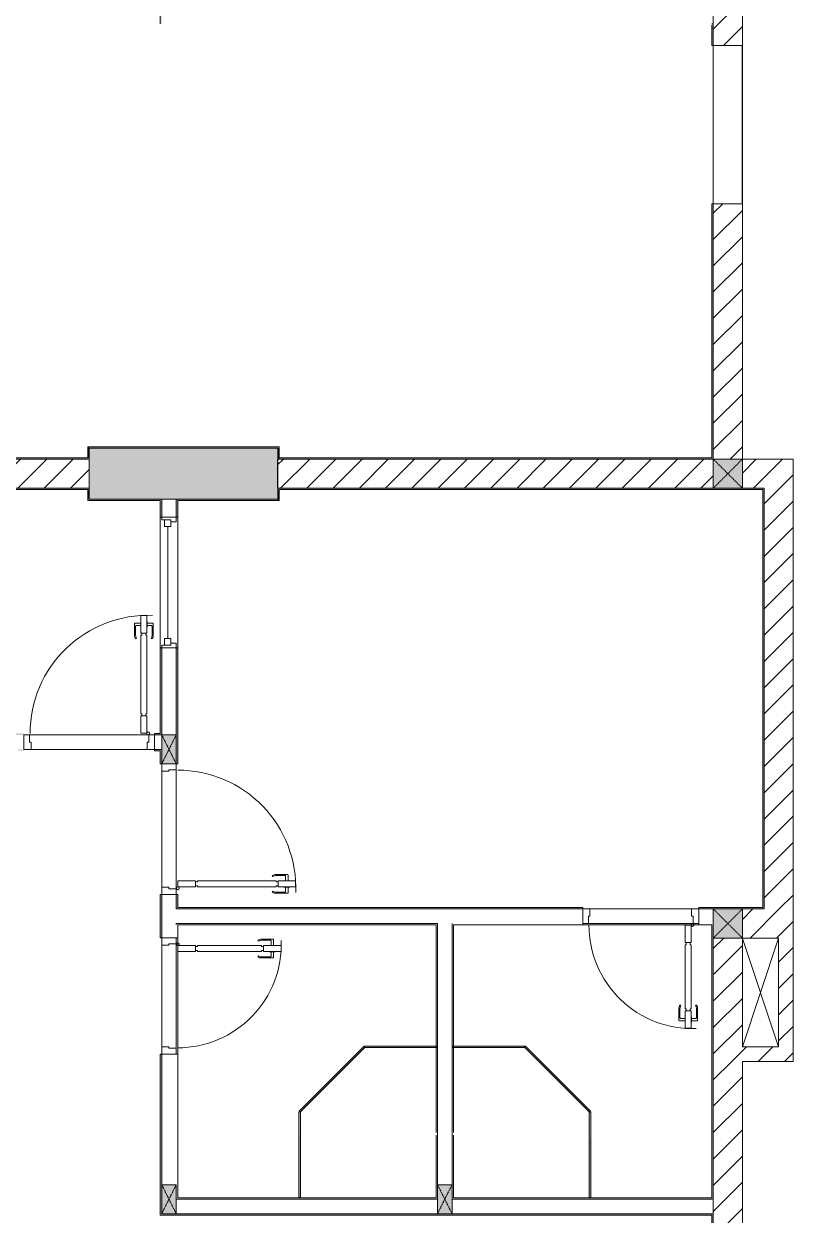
# Model space of a CAD drawing. Header units: millimetres. Extents: x 31499 to 223976, y 3719 to 80291.
# Drawn here: x 133724 to 139024, y 56627 to 64837 of the extents above; entities that cross this region are included whole.
import ezdxf

# ---------------------------------------------------------------- set-up
doc = ezdxf.new("R2010")
doc.units = ezdxf.units.MM
doc.linetypes.add('IMPORT-Dash _2_', pattern=[6, 3, -3])
for name, color, linetype, lineweight in [('0-2', 170, 'Continuous', 9), ('A-DETL-GENF-7', 170, 'Continuous', 9), ('A-DOOR-2', 170, 'Continuous', 9), ('A-FLOR-1', 170, 'Continuous', 9), ('A-GLAZ-5', 170, 'Continuous', 9), ('A-GLAZ-CURT-3', 170, 'Continuous', 9), ('A-WALL-1', 170, 'Continuous', 9), ('A-WALL-PATT-3', 170, 'Continuous', 9), ('A_1404_dwg-1', 170, 'Continuous', 9), ('I-WALL', 170, 'Continuous', 9), ('I-WALL-1', 170, 'Continuous', 9), ('S-COLS-1', 170, 'Continuous', 9), ('S-COLS-12', 170, 'IMPORT-Dash _2_', 9), ('S-COLS-2', 170, 'Continuous', 9), ('S-COLS-4', 170, 'Continuous', 9), ('S-COLS-HDLN-1', 170, 'IMPORT-Dash _2_', 9)]:
    doc.layers.add(name, color=color, linetype=linetype, lineweight=lineweight)
pattern_1 = [(45, (0, 0), (-90.50967, 90.50967), [])]

# ---------------------------------------------------------------- blocks, each defined once
blk = doc.blocks.new('A_1404_dwg_NCV_TKTC_KET CAU_rvt-1-TKTC_MB HOÀN THIỆN SÀN TẦNG 3-4-4819833-KeyPlan-CH2A_Tầng 3 - Tầng 8')
at = {"layer": 'S-COLS-1'}
blk.add_hatch(color=256, dxfattribs=at).paths.add_polyline_path([(38042.6, 61561.9), (38852.6, 61561.9), (38850.9, 61911.9), (37552.6, 61911.9), (37552.6, 61561.9)])
at = {"layer": 'A-FLOR-1'}
blk.add_line((42052.6, 58534.9), (42302.6, 58534.9), dxfattribs=at)
at = {"layer": 'S-COLS-2'}
for p, q in [((37552.6, 61836.9), (37552.6, 61636.9)), ((38852.6, 61636.9), (38852.6, 61836.9))]:
    blk.add_line(p, q, dxfattribs=at)
blk = doc.blocks.new('A_1404_dwg_DOOR_CW_01 CANH MO-PANEL KINH - DIW_01-900x2200-CỬA GỖ VÂN LAMINATE-V88-TKTC_MB HOÀN THIỆN SÀN TẦNG 3-4-4819893-KeyPlan-CH2A_Tầng 3 - Tầng 8')
at = {"layer": 'A-DETL-GENF-7'}
for p, q in [((38813.8, 67166.8), (38818.3, 67160.3)), ((38839.6, 67174.9), (38919.1, 67174.9)), ((38902.1, 67166.9), (38839.6, 67166.9)), ((38906.1, 67131.9), (38906.1, 67162.9)), ((38923.1, 67131.9), (38923.1, 67170.9)), ((38906.1, 67087.9), (38906.1, 67056.9)), ((38923.1, 67087.9), (38923.1, 67048.9)), ((38813.8, 67053.1), (38818.3, 67059.6)), ((38902.1, 67052.9), (38839.6, 67052.9)), ((38839.6, 67044.9), (38919.1, 67044.9))]:
    blk.add_line(p, q, dxfattribs=at)
at = {"layer": 'A-DETL-GENF-7', "flags": 128}
for points in [[(38284.6, 67129.9), (38284.6, 67089.9), (38164.6, 67089.9), (38164.6, 67129.9)], [(38298.6, 67123.9), (38298.6, 67129.9), (38840.6, 67129.9), (38840.6, 67123.9), (38854.6, 67123.9), (38854.6, 67095.9), (38840.6, 67095.9), (38840.6, 67089.9), (38298.6, 67089.9), (38298.6, 67095.9), (38284.6, 67095.9), (38284.6, 67123.9)], [(38974.6, 67089.9), (38974.6, 67129.9), (38854.6, 67129.9), (38854.6, 67089.9)], [(38894.8, 67131.9), (38894.8, 67129.9), (38934.3, 67129.9), (38934.3, 67131.9)], [(38894.8, 67087.9), (38894.8, 67089.9), (38934.3, 67089.9), (38934.3, 67087.9)]]:
    blk.add_lwpolyline(points, close=True, dxfattribs=at)
at = {"layer": 'A-DETL-GENF-7'}
blk.add_circle((38162.6, 67079.9), 10, dxfattribs=at)
for centre, radius, start, end in [((38162.6, 67079.9), 814, 358, 90), ((38839.6, 67129.9), 45, 90, 125), ((38839.6, 67129.9), 37, 90, 125), ((38902.1, 67162.9), 4, 0, 90), ((38919.1, 67170.9), 4, 0, 90), ((38839.6, 67089.9), 45, 235, 270), ((38839.6, 67089.9), 37, 235, 270), ((38902.1, 67056.9), 4, 270, 0), ((38919.1, 67048.9), 4, 270, 0)]:
    blk.add_arc(centre, radius, start, end, dxfattribs=at)
at = {"layer": 'A-DOOR-2'}
blk.add_line((38152.6, 67079.9), (38152.6, 67104.9), dxfattribs=at)
at = {"layer": 'A-DOOR-2', "flags": 128}
blk.add_lwpolyline([(38152.6, 67936.9), (38152.6, 67896.9), (38102.6, 67896.9), (38102.6, 67886.9), (38052.6, 67886.9), (38052.6, 67936.9)], dxfattribs=at)
blk.add_lwpolyline([(38052.6, 67086.9), (38102.6, 67086.9), (38102.6, 67076.9), (38152.6, 67076.9), (38152.6, 67036.9), (38052.6, 67036.9)], close=True, dxfattribs=at)
blk = doc.blocks.new('A_1404_dwg_DOOR_CW_01 CANH MO-PANEL KINH - DIG_02-800x2200-CỬA NHÔM KÍNH-V57-TKTC_MB HOÀN THIỆN SÀN TẦNG 3-4-4819848-KeyPlan-CH2A_Tầng 3 - Tầng 8')
at = {"layer": 'A-DETL-GENF-7'}
for p, q in [((112413.8, 58419.2), (112418.3, 58412.6)), ((112439.6, 58427.3), (112519.1, 58427.3)), ((112502.1, 58419.3), (112439.6, 58419.3)), ((112506.1, 58384.3), (112506.1, 58415.3)), ((112523.1, 58384.3), (112523.1, 58423.3)), ((112413.8, 58305.4), (112418.3, 58312)), ((112502.1, 58305.3), (112439.6, 58305.3)), ((112439.6, 58297.3), (112519.1, 58297.3)), ((112506.1, 58340.3), (112506.1, 58309.3)), ((112523.1, 58340.3), (112523.1, 58301.3))]:
    blk.add_line(p, q, dxfattribs=at)
at = {"layer": 'A-DETL-GENF-7', "flags": 128}
for points in [[(111984.6, 58342.3), (111984.6, 58382.3), (111864.6, 58382.3), (111864.6, 58342.3)], [(111998.6, 58348.3), (111998.6, 58342.3), (112440.6, 58342.3), (112440.6, 58348.3), (112454.6, 58348.3), (112454.6, 58376.3), (112440.6, 58376.3), (112440.6, 58382.3), (111998.6, 58382.3), (111998.6, 58376.3), (111984.6, 58376.3), (111984.6, 58348.3)], [(112574.6, 58382.3), (112574.6, 58342.3), (112454.6, 58342.3), (112454.6, 58382.3)], [(112494.8, 58384.3), (112494.8, 58382.3), (112534.3, 58382.3), (112534.3, 58384.3)], [(112494.8, 58340.3), (112494.8, 58342.3), (112534.3, 58342.3), (112534.3, 58340.3)]]:
    blk.add_lwpolyline(points, close=True, dxfattribs=at)
at = {"layer": 'A-DETL-GENF-7'}
blk.add_circle((111862.6, 58392.3), 10, dxfattribs=at)
for centre, radius, start, end in [((111862.6, 58392.3), 714, 270, 2), ((112439.6, 58382.3), 45, 90, 125), ((112439.6, 58382.3), 37, 90, 125), ((112502.1, 58415.3), 4, 0, 90), ((112519.1, 58423.3), 4, 0, 90), ((112439.6, 58342.3), 45, 235, 270), ((112439.6, 58342.3), 37, 235, 270), ((112502.1, 58309.3), 4, 270, 0), ((112519.1, 58301.3), 4, 270, 0)]:
    blk.add_arc(centre, radius, start, end, dxfattribs=at)
at = {"layer": 'A-DOOR-2'}
blk.add_line((111852.6, 58392.3), (111852.6, 58367.3), dxfattribs=at)
at = {"layer": 'A-DOOR-2', "flags": 128}
for points in [[(111752.6, 58435.3), (111752.6, 58385.3), (111802.6, 58385.3), (111802.6, 58395.3), (111852.6, 58395.3), (111852.6, 58435.3)], [(111752.6, 57685.3), (111752.6, 57635.3), (111852.6, 57635.3), (111852.6, 57675.3), (111802.6, 57675.3), (111802.6, 57685.3)]]:
    blk.add_lwpolyline(points, close=True, dxfattribs=at)
blk = doc.blocks.new('A_1404_dwg_M_Fixed - 900 x 1400-901190-TKTC_MB HOÀN THIỆN SÀN TẦNG 3-4-4819850-KeyPlan-CH2A_Tầng 3 - Tầng 8')
at = {"layer": 'A-GLAZ-5'}
blk.add_line((111793.6, 60597.9), (111793.6, 61371.9), dxfattribs=at)
at = {"layer": 'A-GLAZ-5', "flags": 128}
for points in [[(111771.6, 61415.9), (111771.6, 61371.9), (111815.6, 61371.9), (111815.6, 61415.9), (111752.6, 61415.9), (111752.6, 61433.8)], [(111815.6, 61402.9), (111852.6, 61402.9), (111852.6, 61434.9)], [(111752.6, 60534.9), (111752.6, 60553.9), (111815.6, 60553.9), (111815.6, 60597.9), (111771.6, 60597.9), (111771.6, 60553.9)], [(111815.6, 60566.9), (111852.6, 60566.9), (111852.6, 60534.9)]]:
    blk.add_lwpolyline(points, dxfattribs=at)
blk = doc.blocks.new('A_1404_dwg_System Panel - Glazed-901210-TKTC_MB HOÀN THIỆN SÀN TẦNG 3-4-4819895-KeyPlan-CH2A_Tầng 3 - Tầng 8')
at = {"layer": 'A-GLAZ-CURT-3'}
blk.add_hatch(color=256, dxfattribs=at).paths.add_polyline_path([(38999, 64948.9), (39007.6, 64948.9), (39002.6, 65539.6), (38997.6, 65539.6), (38997.6, 64948.9)])
blk.add_line((39007.6, 64948.9), (39007.6, 65537.5), dxfattribs=at)
at = {"layer": 'A-GLAZ-CURT-3', "flags": 128}
blk.add_lwpolyline([(38997.6, 65539.6), (38997.6, 64948.9), (39007.6, 64948.9)], dxfattribs=at)
blk = doc.blocks.new('A_1404_dwg_System Panel - Glazed-901211-TKTC_MB HOÀN THIỆN SÀN TẦNG 3-4-4819896-KeyPlan-CH2A_Tầng 3 - Tầng 8')
at = {"layer": 'A-GLAZ-CURT-3'}
blk.add_hatch(color=256, dxfattribs=at).paths.add_polyline_path([(39007.6, 65537.5), (39450.3, 65987.3), (39446.8, 65990.9), (39002.6, 65539.6), (39007.6, 65539.6)])
blk.add_line((39006.1, 65536.1), (39452.4, 65982.3), dxfattribs=at)
at = {"layer": 'A-GLAZ-CURT-3', "flags": 128}
blk.add_lwpolyline([(39446.8, 65990.9), (38999, 65543.1), (39006.1, 65536.1)], dxfattribs=at)
blk = doc.blocks.new('A_1404_dwg_System Panel - Glazed-901212-TKTC_MB HOÀN THIỆN SÀN TẦNG 3-4-4819897-KeyPlan-CH2A_Tầng 3 - Tầng 8')
at = {"layer": 'A-GLAZ-CURT-3'}
blk.add_hatch(color=256, dxfattribs=at).paths.add_polyline_path([(39453.8, 65982.3), (39952.6, 65982.3), (39952.6, 65992.3), (39450.3, 65987.3), (39452.4, 65982.3)])
at = {"layer": 'A-GLAZ-CURT-3', "flags": 128}
blk.add_lwpolyline([(39450.3, 65982.3), (39952.6, 65982.3), (39952.6, 65992.3), (39450.3, 65992.3)], close=True, dxfattribs=at)
blk = doc.blocks.new('A_1404_dwg_G1_SOF - BO TRU - 100x200-745959-TKTC_MB HOÀN THIỆN SÀN TẦNG 3-4-4819847-KeyPlan-CH2A_Tầng 3 - Tầng 8')
at = {"layer": 'S-COLS-1'}
blk.add_hatch(color=256, dxfattribs=at).paths.add_polyline_path([(111052.6, 40036.9), (111052.6, 40236.9), (110952.6, 40236.9), (110952.6, 40036.9)])
at = {"layer": 'S-COLS-1', "flags": 128}
blk.add_lwpolyline([(110952.6, 40036.9), (111052.6, 40036.9), (111052.6, 40236.9), (110952.6, 40236.9)], close=True, dxfattribs=at)
at = {"layer": 'S-COLS-HDLN-1'}
for p, q in [((110952.6, 40036.9), (111052.6, 40236.9)), ((111052.6, 40036.9), (110952.6, 40236.9))]:
    blk.add_line(p, q, dxfattribs=at)
blk = doc.blocks.new('A_1404_dwg_DOOR_CW_01 CANH MO-PANEL KINH - DIG_01-900x2200-CỬA NHÔM KÍNH-901215-TKTC_MB HOÀN THIỆN SÀN TẦNG 3-4-4819898-KeyPlan-CH2A_Tầng 3 - Tầng 8')
at = {"layer": 'A-DETL-GENF-7'}
for p, q in [((37864.6, 68823.9), (37864.6, 68903.4)), ((37907.6, 68907.4), (37868.6, 68907.4)), ((37872.6, 68886.4), (37872.6, 68823.9)), ((37907.6, 68890.4), (37876.6, 68890.4)), ((37951.6, 68907.4), (37990.6, 68907.4)), ((37951.6, 68890.4), (37982.6, 68890.4)), ((37986.6, 68886.4), (37986.6, 68823.9)), ((37994.6, 68823.9), (37994.6, 68903.4)), ((37872.7, 68798.1), (37879.3, 68802.7)), ((37986.4, 68798.1), (37979.9, 68802.7))]:
    blk.add_line(p, q, dxfattribs=at)
at = {"layer": 'A-DETL-GENF-7', "flags": 128}
for points in [[(37907.6, 68879.2), (37909.6, 68879.2), (37909.6, 68918.7), (37907.6, 68918.7)], [(37949.6, 68958.9), (37909.6, 68958.9), (37909.6, 68838.9), (37949.6, 68838.9)], [(37951.6, 68879.2), (37949.6, 68879.2), (37949.6, 68918.7), (37951.6, 68918.7)], [(37915.6, 68282.9), (37909.6, 68282.9), (37909.6, 68824.9), (37915.6, 68824.9), (37915.6, 68838.9), (37943.6, 68838.9), (37943.6, 68824.9), (37949.6, 68824.9), (37949.6, 68282.9), (37943.6, 68282.9), (37943.6, 68268.9), (37915.6, 68268.9)], [(37909.6, 68268.9), (37949.6, 68268.9), (37949.6, 68148.9), (37909.6, 68148.9)]]:
    blk.add_lwpolyline(points, close=True, dxfattribs=at)
at = {"layer": 'A-DETL-GENF-7'}
blk.add_circle((37959.6, 68146.9), 10, dxfattribs=at)
for centre, radius, start, end in [((37959.6, 68146.9), 814, 88, 180), ((37868.6, 68903.4), 4, 90, 180), ((37876.6, 68886.4), 4, 90, 180), ((37982.6, 68886.4), 4, 0, 90), ((37990.6, 68903.4), 4, 0, 90), ((37909.6, 68823.9), 45, 180, 215), ((37909.6, 68823.9), 37, 180, 215), ((37949.6, 68823.9), 37, 325, 0), ((37949.6, 68823.9), 45, 325, 0)]:
    blk.add_arc(centre, radius, start, end, dxfattribs=at)
at = {"layer": 'A-DOOR-2'}
blk.add_line((37959.6, 68136.9), (37934.6, 68136.9), dxfattribs=at)
at = {"layer": 'A-DOOR-2', "flags": 128}
for points in [[(37102.6, 68036.9), (37102.6, 68136.9), (37142.6, 68136.9), (37142.6, 68086.9), (37152.6, 68086.9), (37152.6, 68036.9)], [(37952.6, 68036.9), (37952.6, 68086.9), (37962.6, 68086.9), (37962.6, 68136.9), (38002.6, 68136.9), (38002.6, 68036.9)]]:
    blk.add_lwpolyline(points, close=True, dxfattribs=at)
blk = doc.blocks.new('A_1404_dwg_System Panel - Glazed-901217-TKTC_MB HOÀN THIỆN SÀN TẦNG 3-4-4819899-KeyPlan-CH2A_Tầng 3 - Tầng 8')
at = {"layer": 'A-GLAZ-CURT-3'}
blk.add_hatch(color=256, dxfattribs=at).paths.add_polyline_path([(40554.8, 65982.3), (40551.3, 65992.3), (40052.6, 65992.3), (40052.6, 65982.3), (40552.8, 65982.3)])
at = {"layer": 'A-GLAZ-CURT-3', "flags": 128}
blk.add_lwpolyline([(40554.8, 65992.3), (40052.6, 65992.3), (40052.6, 65982.3), (40552.8, 65982.3)], dxfattribs=at)
blk = doc.blocks.new('A_1404_dwg_System Panel - Glazed-901218-TKTC_MB HOÀN THIỆN SÀN TẦNG 3-4-4819900-KeyPlan-CH2A_Tầng 3 - Tầng 8')
at = {"layer": 'A-GLAZ-CURT-3'}
blk.add_hatch(color=256, dxfattribs=at).paths.add_polyline_path([(41007.6, 64948.9), (41002.6, 65539.6), (40997.6, 65536.1), (40997.6, 64948.9)])
blk.add_line((41007.6, 64948.9), (41007.6, 65539.6), dxfattribs=at)
at = {"layer": 'A-GLAZ-CURT-3', "flags": 128}
blk.add_lwpolyline([(40997.6, 65537.5), (40997.6, 64948.9), (41007.6, 64948.9)], dxfattribs=at)
blk = doc.blocks.new('A_1404_dwg_System Panel - Glazed-901219-TKTC_MB HOÀN THIỆN SÀN TẦNG 3-4-4819901-KeyPlan-CH2A_Tầng 3 - Tầng 8')
at = {"layer": 'A-GLAZ-CURT-3'}
blk.add_hatch(color=256, dxfattribs=at).paths.add_polyline_path([(40997.6, 65537.5), (41002.6, 65539.6), (41006.1, 65543.1), (40554.8, 65987.3), (40554.8, 65980.3), (40916.6, 65618.5)])
at = {"layer": 'A-GLAZ-CURT-3', "flags": 128}
blk.add_lwpolyline([(41006.1, 65543.1), (40558.4, 65990.9), (40551.3, 65983.8), (40999, 65536.1)], close=True, dxfattribs=at)
blk = doc.blocks.new('A_1404_dwg_NCV_TKTC_TANG 3 - 4_rvt-1-TKTC_MB HOÀN THIỆN SÀN TẦNG 3-4-4819943-KeyPlan-CH2A_Tầng 3 - Tầng 8')
at = {"layer": 'A-WALL-PATT-3'}
h = blk.add_hatch(color=256, dxfattribs=at)
h.paths.add_polyline_path([(38042.6, 64836.9), (38052.6, 64836.9), (38052.6, 65937.3), (38042.6, 65937.3), (38042.6, 65036.9)])
h.paths.add_polyline_path([(38052.6, 66737.3), (38052.6, 67036.9), (38042.6, 67036.9), (38042.6, 66737.3)])
h.paths.add_polyline_path([(38042.6, 67936.9), (38052.6, 67936.9), (38052.6, 68036.9), (38042.6, 68036.9), (38042.6, 68026.9)])
h = blk.add_hatch(color=256, dxfattribs=at)
h.paths.add_polyline_path([(41842.6, 61836.9), (41852.6, 61836.9), (41852.6, 63596.9), (41842.6, 63596.9), (41842.6, 61846.9)])
h.paths.add_polyline_path([(41852.6, 64686.9), (41852.6, 64836.9), (41842.6, 64836.9), (41842.6, 64686.9)])
for points in [[(37552.6, 61846.9), (37552.6, 61921.9), (37542.6, 61921.9), (37542.6, 61846.9)], [(38862.6, 61911.9), (38862.6, 61921.9), (37552.6, 61921.9), (37552.6, 61911.9), (38852.6, 61911.9)], [(38862.6, 61836.9), (38862.6, 61911.9), (38852.6, 61911.9), (38852.6, 61836.9)], [(35062.6, 61836.9), (37552.6, 61836.9), (37552.6, 61846.9), (35052.6, 61846.9), (35052.6, 61836.9)], [(41842.6, 61836.9), (41842.6, 61846.9), (38862.6, 61846.9), (38862.6, 61836.9), (39409, 61836.9)], [(37542.6, 61626.9), (37552.6, 61626.9), (37552.6, 61636.9), (36352.6, 61636.9), (36352.6, 61626.9)], [(37542.6, 61561.9), (37552.6, 61561.9), (37552.6, 61626.9), (37542.6, 61626.9), (37542.6, 61578.1)], [(42052.6, 61626.9), (42192.6, 61626.9), (42192.6, 61636.9), (38852.6, 61636.9), (38852.6, 61626.9), (41852.6, 61626.9)], [(38862.6, 61551.9), (38862.6, 61626.9), (38852.6, 61626.9), (38852.6, 61551.9)], [(42192.6, 58746.9), (42202.6, 58746.9), (42202.6, 61636.9), (42192.6, 61636.9), (42192.6, 61578.1)], [(37542.6, 61551.9), (38042.6, 61551.9), (38042.6, 61561.9), (37542.6, 61561.9)], [(38162.6, 61551.9), (38852.6, 61551.9), (38852.6, 61561.9), (38152.6, 61561.9), (38152.6, 61551.9)], [(40052.6, 56626.9), (41842.6, 56626.9), (41842.6, 56636.9), (38042.6, 56636.9), (38042.6, 56626.9), (39952.6, 56626.9)]]:
    blk.add_hatch(color=256, dxfattribs=at).paths.add_polyline_path(points)
h = blk.add_hatch(color=256, dxfattribs=at)
h.paths.add_polyline_path([(38052.6, 59946.9), (38052.6, 60536.9), (38042.6, 60536.9), (38042.6, 59946.9)])
h.paths.add_polyline_path([(38042.6, 61436.9), (38052.6, 61436.9), (38052.6, 61561.9), (38042.6, 61561.9), (38042.6, 61551.9)])
h = blk.add_hatch(color=256, dxfattribs=at)
h.paths.add_polyline_path([(38152.6, 58746.9), (38162.6, 58746.9), (38162.6, 58836.9), (38152.6, 58836.9)])
h.paths.add_polyline_path([(38152.6, 59736.9), (38162.6, 59736.9), (38162.6, 60536.9), (38152.6, 60536.9), (38152.6, 59836.9)])
h.paths.add_polyline_path([(38162.6, 61436.9), (38162.6, 61551.9), (38152.6, 61551.9), (38152.6, 61436.9)])
h = blk.add_hatch(color=256, dxfattribs=at)
h.paths.add_polyline_path([(37052.6, 59936.9), (37102.6, 59936.9), (37102.6, 59946.9), (36352.6, 59946.9), (36352.6, 59936.9), (36952.6, 59936.9)])
h.paths.add_polyline_path([(38052.6, 59936.9), (38052.6, 59946.9), (38002.6, 59946.9), (38002.6, 59936.9), (38042.6, 59936.9)])
h = blk.add_hatch(color=256, dxfattribs=at)
h.paths.add_polyline_path([(38002.6, 59826.9), (38042.6, 59826.9), (38042.6, 59836.9), (38002.6, 59836.9)])
h.paths.add_polyline_path([(37062.6, 59826.9), (37102.6, 59826.9), (37102.6, 59836.9), (37062.6, 59836.9)])
h = blk.add_hatch(color=256, dxfattribs=at)
h.paths.add_polyline_path([(38042.6, 56636.9), (38052.6, 56636.9), (38052.6, 57737.3), (38042.6, 57737.3), (38042.6, 56836.9)])
h.paths.add_polyline_path([(38042.6, 58537.3), (38052.6, 58537.3), (38052.6, 58836.9), (38042.6, 58836.9)])
h.paths.add_polyline_path([(38042.6, 59736.9), (38052.6, 59736.9), (38052.6, 59836.9), (38042.6, 59836.9), (38042.6, 59826.9)])
h = blk.add_hatch(color=256, dxfattribs=at)
h.paths.add_polyline_path([(42052.4, 58736.9), (42202.6, 58736.9), (42202.6, 58746.9), (41752.6, 58746.9), (41752.6, 58736.9), (41852.6, 58736.9)])
h.paths.add_polyline_path([(38162.6, 58736.9), (40952.6, 58736.9), (40952.6, 58746.9), (38152.6, 58746.9), (38152.6, 58736.9)])
h = blk.add_hatch(color=256, dxfattribs=at)
h.paths.add_polyline_path([(41842.6, 53636.9), (41852.6, 53636.9), (41852.6, 55396.9), (41842.6, 55396.9), (41842.6, 53646.9)])
h.paths.add_polyline_path([(41852.6, 56486.9), (41852.6, 56636.9), (41842.6, 56636.9), (41842.6, 56486.9)])
at = {"layer": 'A-FLOR-1'}
for p, q in [((41852.6, 63596.9), (41852.6, 64686.9)), ((37962.6, 59936.9), (37142.6, 59936.9)), ((41702.6, 58737), (41002.6, 58737)), ((41002.6, 58736.9), (41702.6, 58736.9)), ((40992.6, 58637), (41712.6, 58637)), ((38152.6, 57777.3), (38152.6, 58497.3)), ((39002.6, 56746.9), (39002.6, 56748.9)), ((41002.6, 56748.9), (41002.6, 56746.9))]:
    blk.add_line(p, q, dxfattribs=at)
at = {"layer": 'A-FLOR-1', "flags": 128}
blk.add_lwpolyline([(41852.4, 64686.9), (41852.4, 63597.4), (42052.4, 63597.4), (42052.4, 64687.4), (41852.5, 64687.4)], dxfattribs=at)
for points in [[(37952.6, 59836.9), (37152.6, 59836.9)], [(38052.6, 58886.9), (38052.6, 59686.9)], [(38152.6, 59696.9), (38152.6, 58876.9)], [(38052.6, 57787.3), (38052.6, 58487.3)]]:
    blk.add_lwpolyline(points, close=True, dxfattribs=at)
at = {"layer": 'A-WALL-1'}
for p, q in [((38052.6, 61561.9), (38052.6, 61436.9)), ((38152.6, 61436.9), (38152.6, 61551.9)), ((38052.6, 61436.9), (38152.6, 61436.9)), ((38152.6, 60536.9), (38052.6, 60536.9)), ((38052.6, 60536.9), (38052.6, 59946.9)), ((38152.6, 59936.9), (38152.6, 60536.9)), ((37142.6, 59936.9), (37962.6, 59936.9)), ((38002.6, 59936.9), (38002.6, 59836.9)), ((38052.6, 59936.9), (38002.6, 59936.9)), ((38052.6, 59946.9), (38052.6, 59936.9)), ((37952.6, 59836.9), (37152.6, 59836.9)), ((38002.6, 59836.9), (38042.6, 59836.9)), ((38042.6, 59836.9), (38052.6, 59836.9)), ((38052.6, 58886.9), (38052.6, 59686.9)), ((38152.6, 59696.9), (38152.6, 58876.9)), ((38152.6, 58836.9), (38052.6, 58836.9)), ((38052.6, 58836.9), (38052.6, 58537.3)), ((38152.6, 58746.9), (38152.6, 58836.9)), ((40952.6, 58736.9), (40052.6, 58736.9)), ((40952.6, 58636.9), (40952.6, 58736.9)), ((41002.6, 58736.9), (41702.6, 58736.9)), ((41752.6, 58736.9), (41752.6, 58636.9)), ((41852.6, 58736.9), (41752.6, 58736.9)), ((41852.6, 58636.9), (41852.6, 58736.9)), ((40052.6, 57792.3), (40052.6, 58636.9)), ((38052.6, 58537.3), (38152.6, 58537.3)), ((38052.6, 57787.3), (38052.6, 58487.3)), ((38152.6, 57737.3), (38052.6, 57737.3)), ((38052.6, 57737.3), (38052.6, 56836.9)), ((39952.6, 57792.3), (39952.6, 57782.3)), ((39952.6, 57782.3), (39952.6, 56836.9)), ((40052.6, 57782.3), (40052.6, 57792.3)), ((40052.6, 56836.9), (40052.6, 57782.3)), ((39952.6, 56736.9), (38152.6, 56736.9)), ((38152.6, 56636.9), (39952.6, 56636.9))]:
    blk.add_line(p, q, dxfattribs=at)
at = {"layer": 'A-WALL-1', "flags": 128}
for points in [[(38152.6, 61551.9), (38152.6, 61561.9), (38052.6, 61561.9)], [(40052.6, 58736.9), (38152.6, 58736.9), (38152.6, 58746.9)], [(38152.6, 58626.9), (38152.6, 58636.9), (39952.6, 58636.9), (39952.6, 57792.3)], [(40052.6, 56636.9), (41852.6, 56636.9), (41852.6, 56736.9), (40052.6, 56736.9)]]:
    blk.add_lwpolyline(points, dxfattribs=at)
at = {"layer": 'I-WALL'}
for p, q in [((38052.6, 61436.9), (38052.6, 61561.9)), ((38152.6, 61551.9), (38152.6, 61436.9)), ((38042.6, 60536.9), (38042.6, 61436.9)), ((38162.6, 61436.9), (38162.6, 60536.9)), ((38052.6, 59946.9), (38052.6, 60536.9)), ((38152.6, 60536.9), (38152.6, 59936.9)), ((38002.6, 59936.9), (38052.6, 59936.9)), ((38042.6, 59836.9), (38002.6, 59836.9)), ((38052.6, 58537.3), (38052.6, 58836.9)), ((38152.6, 58836.9), (38152.6, 58746.9)), ((40052.6, 58736.9), (40952.6, 58736.9)), ((41752.6, 58736.9), (41852.6, 58736.9)), ((41752.6, 58627), (40952.6, 58627)), ((38162.6, 58537.3), (38162.6, 57737.3)), ((38052.6, 56836.9), (38052.6, 57737.3))]:
    blk.add_line(p, q, dxfattribs=at)
at = {"layer": 'I-WALL-1'}
for p, q in [((42052.6, 61636.9), (41852.6, 61636.9)), ((38052.6, 59936.9), (38052.6, 59946.9)), ((38052.6, 59836.9), (38042.6, 59836.9)), ((41852.6, 58736.9), (42052.6, 58736.9)), ((39942.6, 57792.3), (39942.6, 57782.3)), ((39942.6, 57782.3), (39942.6, 57195.6)), ((39952.6, 57782.3), (39952.6, 57792.3)), ((39952.6, 56836.9), (39952.6, 57782.3)), ((40052.6, 57792.3), (40052.6, 57782.3)), ((40052.6, 57782.3), (40052.6, 56836.9)), ((40062.6, 57782.3), (40062.6, 57792.3)), ((40062.6, 57195.6), (40062.6, 57782.3)), ((39952.6, 56636.9), (38152.6, 56636.9))]:
    blk.add_line(p, q, dxfattribs=at)
at = {"layer": 'I-WALL-1', "flags": 128}
for points in [[(38052.6, 65937.3), (38042.6, 65937.3), (38042.6, 64836.9)], [(41842.6, 64826.9), (41842.6, 64686.9), (41852.6, 64686.9), (41852.6, 64836.9), (41842.6, 64836.9)], [(38052.6, 61561.9), (38042.6, 61561.9), (37552.6, 61561.9), (37552.6, 61626.9), (37552.6, 61636.9), (36352.6, 61636.9), (36352.6, 61626.9), (37542.6, 61626.9), (37542.6, 61561.9), (37542.6, 61551.9), (38042.6, 61551.9), (38042.6, 61436.9), (38052.6, 61436.9)], [(41852.6, 61636.9), (38852.6, 61636.9), (38852.6, 61626.9), (38852.6, 61561.9), (38152.6, 61561.9), (38152.6, 61551.9)], [(38152.6, 61436.9), (38162.6, 61436.9), (38162.6, 61551.9), (38852.6, 61551.9), (38862.6, 61551.9), (38862.6, 61626.9), (42192.6, 61626.9), (42192.6, 58746.9), (41752.6, 58746.9), (41752.6, 58736.9)], [(42052.6, 58736.9), (42202.6, 58736.9), (42202.6, 58746.9), (42202.6, 61636.9), (42192.6, 61636.9), (42052.6, 61636.9)], [(38052.6, 60536.9), (38042.6, 60536.9), (38042.6, 59946.9), (38002.6, 59946.9), (38002.6, 59936.9)], [(38152.6, 59736.9), (38162.6, 59736.9), (38162.6, 60536.9), (38152.6, 60536.9)], [(38002.6, 59836.9), (38002.6, 59826.9), (38042.6, 59826.9), (38042.6, 59736.9), (38052.6, 59736.9)], [(38052.6, 58836.9), (38042.6, 58836.9), (38042.6, 58537.3), (38052.6, 58537.3)], [(40952.6, 58736.9), (40952.6, 58746.9), (38162.6, 58746.9), (38162.6, 58836.9), (38152.6, 58836.9)], [(38152.6, 58746.9), (38152.6, 58736.9), (40052.6, 58736.9)], [(39952.6, 57792.3), (39952.6, 58626.9), (39952.6, 58636.9), (38152.6, 58636.9), (38152.6, 58626.9)], [(38152.6, 58537.3), (38162.6, 58537.3), (38162.6, 58626.9), (39942.6, 58626.9), (39942.6, 57792.3)], [(40052.6, 58637), (40052.6, 58627), (40052.6, 57792.3)], [(40052.6, 56736.9), (40062.6, 56736.9), (41852.6, 56736.9), (41852.6, 56746.9), (41852.6, 58627), (41852.6, 58637)], [(40062.6, 57792.3), (40062.6, 58627), (40952.6, 58627), (40952.6, 58637)], [(41752.6, 58637), (41752.6, 58627), (41842.6, 58627), (41842.6, 56746.9), (40062.6, 56746.9), (40062.6, 57179.4)], [(38052.6, 57737.3), (38042.6, 57737.3), (38042.6, 56636.9), (38042.6, 56626.9), (41842.6, 56626.9), (41842.6, 56486.9), (41852.6, 56486.9), (41852.6, 56636.9), (41842.6, 56636.9), (40052.6, 56636.9)], [(39942.6, 57179.4), (39942.6, 56746.9), (38162.6, 56746.9), (38162.6, 57737.3), (38152.6, 57737.3)], [(38152.6, 56736.9), (38162.6, 56736.9), (39952.6, 56736.9)]]:
    blk.add_lwpolyline(points, dxfattribs=at)
blk.add_lwpolyline([(38862.6, 61846.9), (38862.6, 61911.9), (38862.6, 61921.9), (37552.6, 61921.9), (37542.6, 61921.9), (37542.6, 61846.9), (35062.6, 61846.9), (35062.6, 62162.4), (35052.6, 62162.4), (35052.6, 61846.9), (35052.6, 61836.9), (37552.6, 61836.9), (37552.6, 61846.9), (37552.6, 61911.9), (38852.6, 61911.9), (38852.6, 61836.9), (38862.6, 61836.9), (41842.6, 61836.9), (41852.6, 61836.9), (41852.6, 63596.9), (41842.6, 63596.9), (41842.6, 61846.9)], close=True, dxfattribs=at)
for name, p in [('A_1404_dwg_M_Fixed - 900 x 1400-901190-TKTC_MB HOÀN THIỆN SÀN TẦNG 3-4-4819850-KeyPlan-CH2A_Tầng 3 - Tầng 8', (-73700, 2)), ('A_1404_dwg_DOOR_CW_01 CANH MO-PANEL KINH - DIG_01-900x2200-CỬA NHÔM KÍNH-901215-TKTC_MB HOÀN THIỆN SÀN TẦNG 3-4-4819898-KeyPlan-CH2A_Tầng 3 - Tầng 8', (0, -8200)), ('A_1404_dwg_DOOR_CW_01 CANH MO-PANEL KINH - DIW_01-900x2200-CỬA GỖ VÂN LAMINATE-V88-TKTC_MB HOÀN THIỆN SÀN TẦNG 3-4-4819893-KeyPlan-CH2A_Tầng 3 - Tầng 8', (0, -8200)), ('A_1404_dwg_DOOR_CW_01 CANH MO-PANEL KINH - DIG_02-800x2200-CỬA NHÔM KÍNH-V57-TKTC_MB HOÀN THIỆN SÀN TẦNG 3-4-4819848-KeyPlan-CH2A_Tầng 3 - Tầng 8', (-73700, 102)), ('A_1404_dwg_System Panel - Glazed-901211-TKTC_MB HOÀN THIỆN SÀN TẦNG 3-4-4819896-KeyPlan-CH2A_Tầng 3 - Tầng 8', (0, -8200)), ('A_1404_dwg_System Panel - Glazed-901212-TKTC_MB HOÀN THIỆN SÀN TẦNG 3-4-4819897-KeyPlan-CH2A_Tầng 3 - Tầng 8', (0, -8200)), ('A_1404_dwg_System Panel - Glazed-901217-TKTC_MB HOÀN THIỆN SÀN TẦNG 3-4-4819899-KeyPlan-CH2A_Tầng 3 - Tầng 8', (0, -8200)), ('A_1404_dwg_System Panel - Glazed-901219-TKTC_MB HOÀN THIỆN SÀN TẦNG 3-4-4819901-KeyPlan-CH2A_Tầng 3 - Tầng 8', (0, -8200)), ('A_1404_dwg_System Panel - Glazed-901210-TKTC_MB HOÀN THIỆN SÀN TẦNG 3-4-4819895-KeyPlan-CH2A_Tầng 3 - Tầng 8', (0, -8200)), ('A_1404_dwg_System Panel - Glazed-901218-TKTC_MB HOÀN THIỆN SÀN TẦNG 3-4-4819900-KeyPlan-CH2A_Tầng 3 - Tầng 8', (0, -8200))]:
    blk.add_blockref(name, p)
for name, p, rotation in [('A_1404_dwg_G1_SOF - BO TRU - 100x200-745959-TKTC_MB HOÀN THIỆN SÀN TẦNG 3-4-4819847-KeyPlan-CH2A_Tầng 3 - Tầng 8', (149105.1, 99973.9), 180), ('A_1404_dwg_DOOR_CW_01 CANH MO-PANEL KINH - DIG_02-800x2200-CỬA NHÔM KÍNH-V57-TKTC_MB HOÀN THIỆN SÀN TẦNG 3-4-4819848-KeyPlan-CH2A_Tầng 3 - Tầng 8', (-16682.7, 170489.5), 270), ('A_1404_dwg_G1_SOF - BO TRU - 100x200-745959-TKTC_MB HOÀN THIỆN SÀN TẦNG 3-4-4819847-KeyPlan-CH2A_Tầng 3 - Tầng 8', (149105.1, 96873.9), 180), ('A_1404_dwg_G1_SOF - BO TRU - 100x200-745959-TKTC_MB HOÀN THIỆN SÀN TẦNG 3-4-4819847-KeyPlan-CH2A_Tầng 3 - Tầng 8', (151005.1, 96873.9), 180)]:
    blk.add_blockref(name, p, dxfattribs=dict(rotation=rotation))
blk = doc.blocks.new('A_1404_dwg_G1_SOF - BO TRU - 200x200-V12-TKTC_MB HOÀN THIỆN SÀN TẦNG 3-4-4819991-KeyPlan-CH2A_Tầng 3 - Tầng 8')
at = {"layer": 'S-COLS-12'}
blk.add_hatch(color=256, dxfattribs=at).paths.add_polyline_path([(42052.6, 20336.9), (42052.6, 20536.9), (41852.6, 20536.8), (41852.6, 20336.9)])
at = {"layer": 'S-COLS-4', "flags": 128}
blk.add_lwpolyline([(42052.6, 20336.9), (42052.6, 20536.9), (41852.6, 20536.9), (41852.6, 20336.9)], dxfattribs=at)
at = {"layer": 'S-COLS-HDLN-1'}
for p, q in [((42052.6, 20536.9), (41852.6, 20336.9)), ((41852.6, 20536.9), (42052.6, 20336.9))]:
    blk.add_line(p, q, dxfattribs=at)
blk = doc.blocks.new('A_1404_dwg_G1_SOF - BO TRU - 200x200-V11-TKTC_MB HOÀN THIỆN SÀN TẦNG 3-4-4819990-KeyPlan-CH2A_Tầng 3 - Tầng 8')
at = {"layer": 'S-COLS-12'}
blk.add_hatch(color=256, dxfattribs=at).paths.add_polyline_path([(42052.6, 25436.9), (42052.6, 25636.9), (41852.6, 25636.9), (41852.6, 25437)])
at = {"layer": 'S-COLS-4', "flags": 128}
blk.add_lwpolyline([(41852.6, 25636.9), (41852.6, 25436.9), (42052.6, 25436.9), (42052.6, 25636.9)], dxfattribs=at)
at = {"layer": 'S-COLS-HDLN-1'}
for p, q in [((42052.6, 25636.9), (41852.6, 25436.9)), ((41852.6, 25636.9), (42052.6, 25436.9))]:
    blk.add_line(p, q, dxfattribs=at)
blk = doc.blocks.new('A_1404_dwg-4819832-KeyPlan-CH2A_Tầng 3 - Tầng 8')
at = {"layer": 'A-WALL-PATT-3'}
h = blk.add_hatch(dxfattribs=at)
h.set_pattern_fill('FP_31', color=256, style=0, pattern_type=2)
h.set_pattern_definition(pattern_1)
h.paths.add_polyline_path([(42052.6, 61836.9), (42052.6, 63596.9), (41852.6, 63596.9), (41852.6, 61836.9)])
h.paths.add_polyline_path([(42052.6, 64686.9), (42052.4, 65886.9), (41852.6, 65886.9), (41852.6, 64687.4), (42052.4, 64687.4)])
h = blk.add_hatch(dxfattribs=at)
h.set_pattern_fill('FP_31', color=256, style=0, pattern_type=2)
h.set_pattern_definition(pattern_1)
h.paths.add_polyline_path([(36177.6, 61636.9), (36177.6, 61640.3), (37552.6, 61640.3), (37552.6, 61836.9), (34352.6, 61836.9), (34352.6, 61636.9), (36154.1, 61636.9)])
h = blk.add_hatch(dxfattribs=at)
h.set_pattern_fill('FP_31', color=256, style=0, pattern_type=2)
h.set_pattern_definition(pattern_1)
h.paths.add_polyline_path([(42402.6, 61636.9), (42402.6, 61836.9), (42052.6, 61836.9), (42052.6, 61636.9), (42202.6, 61636.9)])
h.paths.add_polyline_path([(38852.6, 61636.9), (41852.6, 61636.9), (41852.6, 61836.9), (38850.9, 61835.3)])
h = blk.add_hatch(dxfattribs=at)
h.set_pattern_fill('FP_31', color=256, style=0, pattern_type=2)
h.set_pattern_definition(pattern_1)
h.paths.add_polyline_path([(42202.6, 58736.9), (42402.6, 58736.9), (42402.6, 61636.9), (42202.6, 61636.9), (42202.6, 58746.9)])
h = blk.add_hatch(dxfattribs=at)
h.set_pattern_fill('FP_31', color=256, style=0, pattern_type=2)
h.set_pattern_definition(pattern_1)
h.paths.add_polyline_path([(42402.6, 58536.9), (42402.6, 58536.9), (42402.6, 58736.9), (42052.6, 58736.9), (42052.6, 58536.9), (42302.6, 58536.9)])
h = blk.add_hatch(dxfattribs=at)
h.set_pattern_fill('FP_31', color=256, style=0, pattern_type=2)
h.set_pattern_definition(pattern_1)
h.paths.add_polyline_path([(42052.6, 57686.9), (42052.4, 58536.9), (41852.6, 58536.9), (41852.6, 57686.9), (42052.4, 57686.9)])
h = blk.add_hatch(dxfattribs=at)
h.set_pattern_fill('FP_31', color=256, style=0, pattern_type=2)
h.set_pattern_definition(pattern_1)
h.paths.add_polyline_path([(42402.6, 57786.9), (42402.6, 57786.9), (42402.6, 58536.9), (42302.6, 58536.9), (42302.6, 57786.9)])
h = blk.add_hatch(dxfattribs=at)
h.set_pattern_fill('FP_31', color=256, style=0, pattern_type=2)
h.set_pattern_definition(pattern_1)
h.paths.add_polyline_path([(42202.6, 57686.9), (42402.6, 57686.9), (42402.6, 57786.9), (42052.6, 57786.9), (42052.6, 57686.9)])
h = blk.add_hatch(dxfattribs=at)
h.set_pattern_fill('FP_31', color=256, style=0, pattern_type=2)
h.set_pattern_definition(pattern_1)
h.paths.add_polyline_path([(42052.6, 53636.9), (42052.6, 55396.9), (41852.6, 55396.9), (41852.6, 53636.9)])
h.paths.add_polyline_path([(42052.6, 56486.9), (42052.4, 57686.9), (41852.6, 57686.9), (41852.7, 56487.4), (42052.4, 56487.4)])
at = {"layer": '0-2'}
blk.add_line((42302, 57786.7), (42052.6, 58533.6), dxfattribs=at)
at = {"layer": '0-2', "flags": 128}
blk.add_lwpolyline([(42052.9, 57786.9), (42302.6, 58534.9), (42052.6, 58534.9)], dxfattribs=at)
at = {"layer": 'A-FLOR-1'}
for p, q in [((42052.6, 64686.9), (42052.6, 63596.9)), ((42402.6, 61836.9), (42402.6, 58736.9))]:
    blk.add_line(p, q, dxfattribs=at)
at = {"layer": 'A-WALL-1'}
for p, q in [((41852.6, 66736.9), (41852.6, 64687.4)), ((37552.6, 61636.9), (37552.6, 61836.9)), ((38850.9, 61836.9), (38850.9, 61636.9)), ((41852.6, 58536.9), (41852.6, 56487.4))]:
    blk.add_line(p, q, dxfattribs=at)
at = {"layer": 'A-WALL-1', "flags": 128}
for points in [[(42052.6, 64686.9), (42052.6, 65886.9), (42402.6, 65886.9), (42402.6, 66736.9)], [(42402.6, 58736.9), (42402.6, 61836.9), (42052.6, 61836.9), (42052.6, 63596.9), (41852.6, 63596.9), (41852.6, 61836.9)], [(42052.6, 56486.9), (42052.6, 57686.9), (42402.6, 57686.9), (42402.6, 58736.9)]]:
    blk.add_lwpolyline(points, dxfattribs=at)
blk.add_lwpolyline([(42052.6, 58536.9), (42302.6, 58536.9), (42302.6, 57786.9), (42052.6, 57786.9)], close=True, dxfattribs=at)
for name, p in [('A_1404_dwg_NCV_TKTC_KET CAU_rvt-1-TKTC_MB HOÀN THIỆN SÀN TẦNG 3-4-4819833-KeyPlan-CH2A_Tầng 3 - Tầng 8', (0, 0)), ('A_1404_dwg_NCV_TKTC_TANG 3 - 4_rvt-1-TKTC_MB HOÀN THIỆN SÀN TẦNG 3-4-4819943-KeyPlan-CH2A_Tầng 3 - Tầng 8', (0, 0)), ('A_1404_dwg_G1_SOF - BO TRU - 200x200-V12-TKTC_MB HOÀN THIỆN SÀN TẦNG 3-4-4819991-KeyPlan-CH2A_Tầng 3 - Tầng 8', (0, 41300)), ('A_1404_dwg_G1_SOF - BO TRU - 200x200-V11-TKTC_MB HOÀN THIỆN SÀN TẦNG 3-4-4819990-KeyPlan-CH2A_Tầng 3 - Tầng 8', (0, 33100))]:
    blk.add_blockref(name, p)

msp = doc.modelspace()

# ---------------------------------------------------------------- block references
at = {"layer": 'A_1404_dwg-1'}
msp.add_blockref('A_1404_dwg-4819832-KeyPlan-CH2A_Tầng 3 - Tầng 8', (96621.6, 0), dxfattribs=at)

doc.saveas('drawing.dxf')
